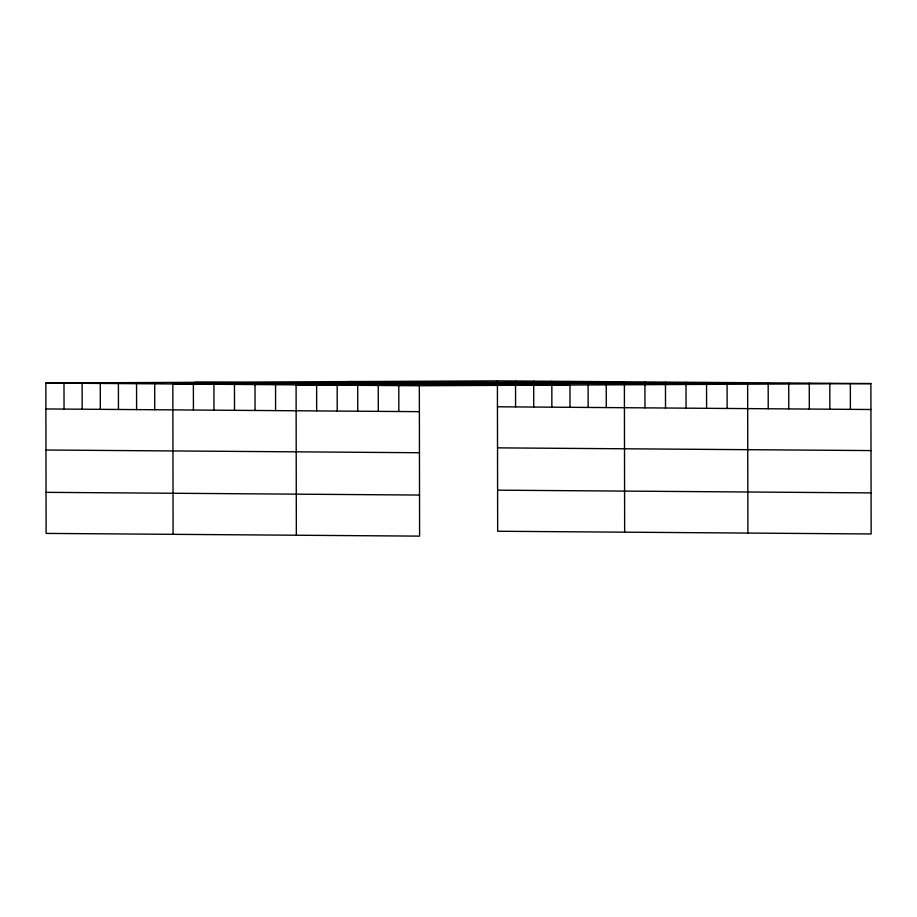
<?xml version="1.0" encoding="UTF-8"?>
<svg xmlns="http://www.w3.org/2000/svg" width="917" height="917" viewBox="0 0 917 917"><rect width="100%" height="100%" fill="white"/><g stroke="black" fill="none" stroke-linecap="round" stroke-linejoin="round"><path stroke-width="1.38" d="M45.85 383.031L419.333 385.748L419.596 536.124L46.114 533.407L45.85 383.031L497.404 380.876L870.886 383.593L871.15 533.969L497.667 531.252L497.404 380.876M419.333 385.748L870.886 383.593M348.391 381.587L721.874 384.303M194.863 382.32L568.345 385.037M497.45 406.781L870.932 409.509M45.896 408.948L419.378 411.664M497.518 447.863L871.001 450.579M45.965 450.018L419.459 452.734M497.587 490.171L871.081 492.899M46.045 492.337L419.527 495.054M850.346 383.444L850.391 409.36M829.805 383.295L829.851 409.211M809.264 383.146L809.31 409.062M788.723 382.997L788.769 408.913M768.182 382.848L768.228 408.764M747.894 533.075L747.642 382.698L296.088 384.853L296.351 535.23M727.089 382.549L727.135 408.455M706.548 382.4L706.594 408.306M686.008 382.251L686.054 408.157M665.467 382.102L665.513 408.008M644.926 381.942L644.972 407.859M624.649 532.169L624.385 381.793L172.832 383.959L173.095 534.336M606.24 381.667L606.286 407.584M588.106 381.529L588.152 407.446M569.961 381.403L570.007 407.32M551.828 381.266L551.862 407.182M533.683 381.14L533.728 407.045M515.537 381.002L515.583 406.919M398.792 385.598L398.838 411.515M378.251 385.449L378.297 411.366M357.71 385.3L357.756 411.217M337.169 385.151L337.215 411.068M316.629 385.002L316.674 410.919M275.547 384.704L275.593 410.621M255.006 384.555L255.052 410.472M234.465 384.406L234.511 410.323M213.925 384.257L213.959 410.174M193.372 384.108L193.418 410.014M154.698 383.822L154.744 409.739M136.553 383.696L136.599 409.601M118.408 383.558L118.453 409.475M100.274 383.432L100.32 409.337M82.129 383.295L82.175 409.211M63.995 383.168L64.041 409.074"/></g></svg>
